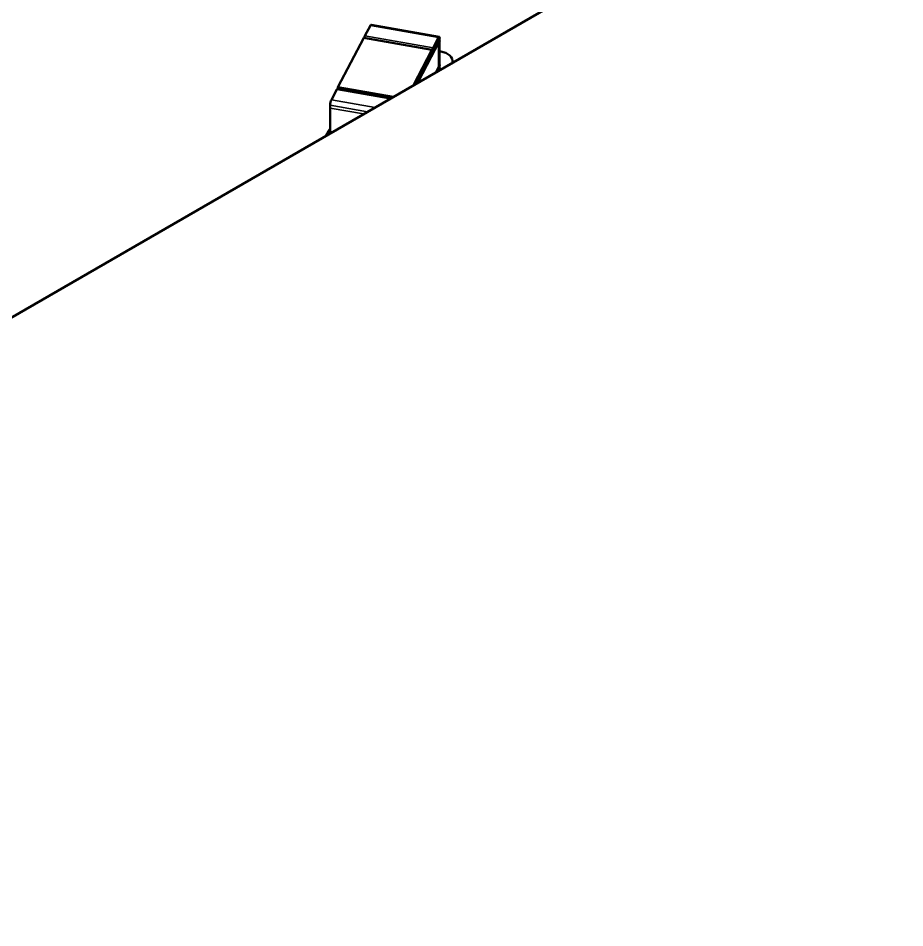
# Model space of a CAD drawing. Header units: inches. Extents: x -24.6 to 49, y -43 to 20.8.
# Drawn here: x 19.925 to 21.102, y 10.127 to 11.334 of the extents above; entities that cross this region are included whole.
import ezdxf

# ---------------------------------------------------------------- set-up
doc = ezdxf.new("R2010")
doc.units = ezdxf.units.IN
doc.header["$MEASUREMENT"] = 0
doc.layers.add('Visible (ANSI)', color=7, linetype='Continuous', lineweight=50)
doc.layers.add('Visible Narrow (ANSI)', color=7, linetype='Continuous', lineweight=35)

msp = doc.modelspace()

# ---------------------------------------------------------------- linework, layer by layer
at = {"layer": 'Visible (ANSI)'}
for p, q in [((21.1018, 11.6215), (18.5128, 10.1268)), ((20.3924, 11.3242), (20.3852, 11.3105)), ((20.3933, 11.3251), (20.4837, 11.3093)), ((20.3836, 11.3076), (20.3493, 11.2423)), ((20.3836, 11.3076), (20.474, 11.2917)), ((20.4828, 11.3084), (20.4756, 11.2947)), ((20.4828, 11.3045), (20.4756, 11.2908)), ((20.4843, 11.2723), (20.4843, 11.307)), ((20.4843, 11.2684), (20.4843, 11.3031)), ((20.474, 11.2917), (20.4494, 11.2449)), ((20.474, 11.2879), (20.4523, 11.2466)), ((20.474, 11.2874), (20.474, 11.2917)), ((20.474, 11.2835), (20.474, 11.2879)), ((20.4843, 11.29), (20.4848, 11.2899)), ((20.4828, 11.265), (20.4822, 11.2638)), ((20.3478, 11.2394), (20.3406, 11.2257)), ((20.3487, 11.2403), (20.4198, 11.2278)), ((20.3493, 11.2402), (20.3493, 11.2423)), ((20.3493, 11.2423), (20.4227, 11.2295)), ((20.339, 11.1837), (20.339, 11.2184)), ((20.339, 11.1812), (20.339, 11.2145)), ((20.3333, 11.1779), (20.3366, 11.184))]:
    msp.add_line(p, q, dxfattribs=at)
for centre, major_axis, ratio, start_param, end_param in [((20.3924, 11.3199), (0.00092, 0.00524), 0.237016, 0, 0.636375), ((20.3852, 11.3062), (0.00092, 0.00524), 0.237016, 0.636375, 1.359251), ((20.4828, 11.304), (0.00092, 0.00524), 0.237016, 5.348764, 6.91956), ((20.4828, 11.3002), (0.00092, 0.00524), 0.237016, 5.348764, 6.91956), ((20.4756, 11.2903), (0.00092, 0.00524), 0.237016, 0.636375, 2.207171), ((20.4756, 11.2865), (0.00092, 0.00524), 0.237016, 0.636375, 2.207171), ((20.4779, 11.2769), (0.0236, 0), 0.57735, 6.13242, 7.559449), ((20.4828, 11.2693), (-0.00092, -0.00524), 0.237016, 0.636375, 2.207171), ((20.4828, 11.2655), (-0.00092, -0.00524), 0.237016, 1.490999, 2.207171), ((20.3478, 11.235), (0.00092, 0.00524), 0.237016, 0, 0.636375), ((20.3406, 11.2213), (0.00092, 0.00524), 0.237016, 0.636375, 2.207171), ((20.3592, 11.1801), (-0.0236, 0), 0.57735, 5.732344, 5.988653)]:
    msp.add_ellipse(centre, major_axis=major_axis, ratio=ratio, start_param=start_param, end_param=end_param, dxfattribs=at)
at = {"layer": 'Visible Narrow (ANSI)'}
for p, q in [((20.3924, 11.3242), (20.4828, 11.3084)), ((20.3852, 11.3105), (20.4756, 11.2947)), ((20.4828, 11.304), (20.474, 11.2874)), ((20.4828, 11.3002), (20.474, 11.2835)), ((20.4828, 11.2693), (20.4828, 11.304)), ((20.4828, 11.2655), (20.4828, 11.3002)), ((20.474, 11.2874), (20.4527, 11.2468)), ((20.474, 11.2835), (20.4556, 11.2485)), ((20.4828, 11.2693), (20.4789, 11.2619)), ((20.4828, 11.2655), (20.4818, 11.2636)), ((20.3478, 11.2394), (20.4184, 11.227)), ((20.339, 11.2184), (20.3885, 11.2097)), ((20.339, 11.2145), (20.3834, 11.2068)), ((20.3406, 11.2257), (20.3986, 11.2155)), ((20.339, 11.1837), (20.3424, 11.1831))]:
    msp.add_line(p, q, dxfattribs=at)

doc.saveas('drawing.dxf')
